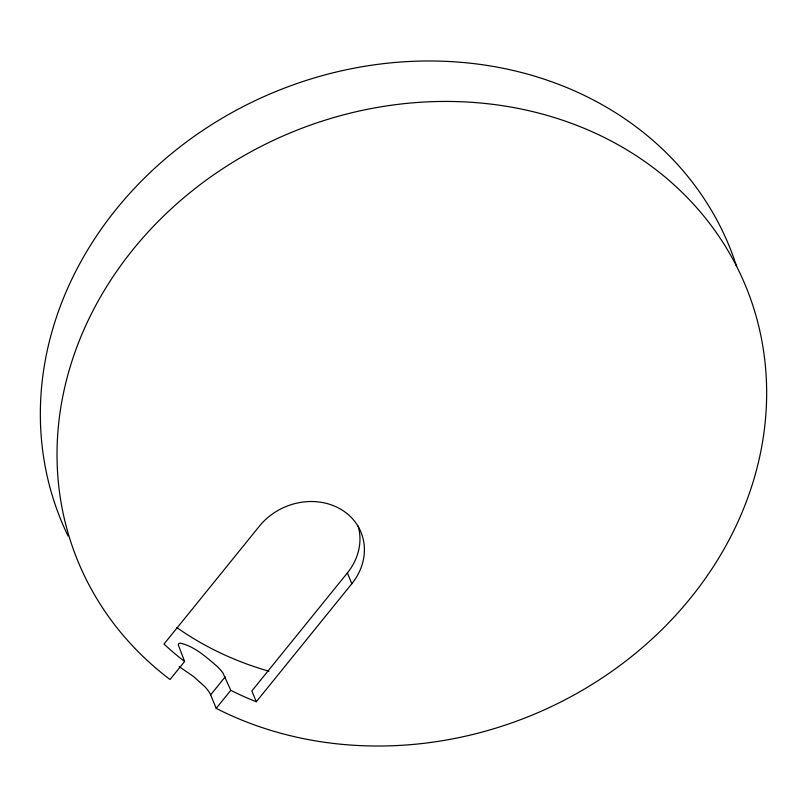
<?xml version="1.0" encoding="UTF-8"?>
<svg xmlns="http://www.w3.org/2000/svg" width="807" height="807" viewBox="0 0 807 807"><rect width="100%" height="100%" fill="white"/><g stroke="black" fill="none" stroke-linecap="round" stroke-linejoin="round"><path stroke-width="1.21" d="M184.621 661.488L180.808 658.512A337.195 294.343 -22.4 0 1 164.799 644.813L163.992 644.047L259.511 526.033A59.789 52.193 -22.4 0 1 342.007 509.994A59.789 52.193 -22.4 0 1 351.832 583.723L256.303 701.737L255.214 701.313A337.195 294.343 -22.4 0 1 235.23 692.527L230.782 690.328L222.944 672.927A29.859 8.665 34.7 0 0 216.77 666.027C205.896 656.878 194.376 646.195 180.153 643.149A29.859 6.728 43.2 0 0 178.357 645.065L184.621 661.488L170.035 679.504L168.895 678.647A361.112 315.224 -22.4 0 1 289.774 133.094A361.112 315.224 -22.4 0 1 764.34 429.677A361.112 315.224 -22.4 0 1 217.487 709.02L216.195 708.344L210.637 694.867A29.819 8.655 34.7 0 0 204.575 686.424L193.72 676.669L179.285 666.703M210.637 694.867L225.224 676.851M216.195 708.344L230.782 690.328M358.147 526.043A59.789 52.193 -22.4 0 1 347.383 572.94L251.855 690.943L256.303 701.737M347.383 572.94L351.832 583.723M68.04 535.949A361.112 315.224 -22.4 0 1 274.461 92.079A361.112 315.224 -22.4 0 1 734.501 260.066M734.854 261.105A361.112 315.224 -22.4 0 1 736.589 266.33M268.842 671.192A337.195 294.343 -22.4 0 1 176.874 627.594"/></g></svg>
